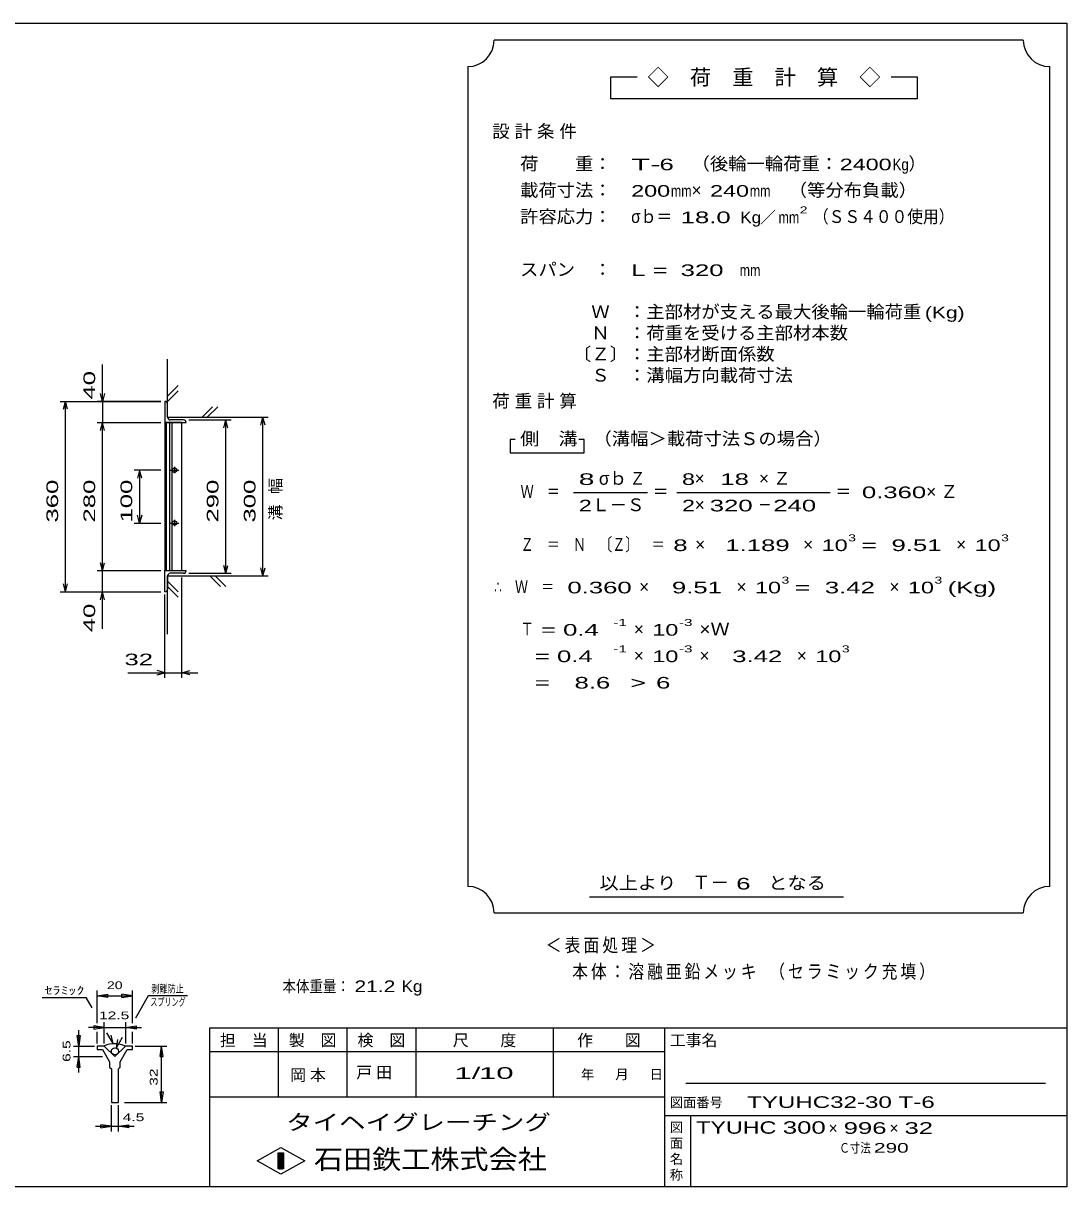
# Model space of a CAD drawing. Units: millimetres, scale not verified. Extents: x -1820 to 1724, y -1285 to 1059.
# Drawn here: x -248 to 1724, y -1141 to 1059 of the extents above; entities that cross this region are included whole.
import ezdxf
from ezdxf.enums import TextEntityAlignment as Align

# ---------------------------------------------------------------- set-up
doc = ezdxf.new("R2010")
doc.units = ezdxf.units.MM
doc.header["$LTSCALE"] = 10
for name, color, linetype, lineweight in [('0_2', 150, 'Continuous', 25), ('16', 3, 'Continuous', 25), ('22', 2, 'Continuous', 25), ('32', 4, 'Continuous', 25)]:
    doc.layers.add(name, color=color, linetype=linetype, lineweight=lineweight)
doc.styles.add('ベクトル', font='')
doc.styles.get('ベクトル').set_extended_font_data('ベクトル')

msp = doc.modelspace()

# ---------------------------------------------------------------- linework, layer by layer
at = {"layer": '0_2'}
for p, q in [((-1736, 1059), (1724, 1059)), ((1724, 1059), (1724, -1141)), ((1724, -841), (104, -841)), ((104, -841), (104, -1141)), ((234, -841), (234, -971)), ((364, -971), (364, -841)), ((494, -841), (494, -971)), ((754, -971), (754, -841)), ((964, -841), (964, -1141)), ((964, -886), (104, -886)), ((1684, -946), (1004, -946)), ((104, -971), (964, -971)), ((964, -1006), (1724, -1006)), ((1014, -1141), (1014, -1006)), ((194, -1092), (239, -1067)), ((234, -1077), (244, -1077)), ((234, -1107), (234, -1077)), ((234, -1077), (236, -1077)), ((236, -1077), (236, -1107)), ((238, -1107), (238, -1077)), ((238, -1077), (240, -1077)), ((239, -1067), (284, -1092)), ((240, -1077), (240, -1107)), ((242, -1107), (242, -1077)), ((242, -1077), (244, -1077)), ((244, -1077), (244, -1107)), ((244, -1077), (244, -1107)), ((239, -1117), (194, -1092)), ((284, -1092), (239, -1117)), ((244, -1107), (234, -1107)), ((236, -1107), (238, -1107)), ((240, -1107), (242, -1107)), ((1724, -1141), (-1736, -1141))]:
    msp.add_line(p, q, dxfattribs=at)
at = {"layer": '16'}
for p, q in [((20, 344), (20, 304)), ((25, 314), (25, 339)), ((55, 309), (30, 309)), ((20, 304), (60, 304)), ((20, 304), (20, 24)), ((52, 304), (20, 304)), ((22, 304), (22, 24)), ((29, 24), (29, 304)), ((33, 304), (33, 24)), ((52, 24), (52, 304)), ((38, 220), (38, 208)), ((30, 214), (46, 214)), ((40, 217), (36, 217)), ((36, 211), (40, 211)), ((30, 114), (46, 114)), ((40, 117), (36, 117)), ((36, 111), (40, 111)), ((38, 120), (38, 108)), ((20, 24), (60, 24)), ((20, -16), (20, 24)), ((20, 24), (52, 24)), ((25, 14), (25, -11)), ((55, 19), (30, 19))]:
    msp.add_line(p, q, dxfattribs=at)
for centre, radius, start, end in [((20, 339), 5, 0, 90), ((30, 314), 5, 180, 270), ((55, 304), 5, 0, 90), ((36, 214), 3, 90, 270), ((38, 214), 4, 46.6, 133.4), ((38, 214), 4, 226.6, 313.4), ((40, 214), 3, 270, 90), ((36, 114), 3, 90, 270), ((38, 114), 4, 46.6, 133.4), ((38, 114), 4, 226.6, 313.4), ((40, 114), 3, 270, 90), ((55, 24), 5, 270, 0), ((30, 14), 5, 90, 180), ((20, -11), 5, 270, 0)]:
    msp.add_arc(centre, radius, start, end, dxfattribs=at)
at = {"layer": '22', "color": 4}
for p, q in [((1642, 1027), (642, 1027)), ((592, 977), (592, -573)), ((1692, -573), (1692, 977)), ((912, 957), (862, 957)), ((862, 957), (862, 917)), ((1442, 957), (1392, 957)), ((1442, 917), (1442, 957)), ((862, 917), (1442, 917)), ((25, 314), (25, 424)), ((-98, 344), (-98, 414)), ((25, 354), (45, 374)), ((-98, 344), (-102, 359)), ((-94, 359), (-98, 344)), ((25, 344), (45, 364)), ((-178, 344), (12, 344)), ((-172, 329), (-168, 344)), ((-164, 329), (-168, 344)), ((-168, -16), (-168, 344)), ((12, 344), (-108, 344)), ((-98, 344), (-98, 304)), ((90, 314), (110, 334)), ((100, 314), (120, 334)), ((25, 314), (215, 314)), ((65, 309), (145, 309)), ((131, 294), (135, 309)), ((139, 294), (135, 309)), ((135, 19), (135, 309)), ((201, 299), (205, 314)), ((209, 299), (205, 314)), ((205, 14), (205, 314)), ((-108, 304), (12, 304)), ((-102, 289), (-98, 304)), ((-94, 289), (-98, 304)), ((-98, 24), (-98, 304)), ((682, 272), (672, 272)), ((672, 272), (672, 247)), ((812, 272), (802, 272)), ((812, 247), (812, 272)), ((672, 247), (812, 247)), ((12, 214), (-38, 214)), ((-28, 214), (-32, 199)), ((-24, 199), (-28, 214)), ((-28, 214), (-28, 114)), ((792, 172), (932, 172)), ((987, 172), (1277, 172)), ((-38, 114), (12, 114)), ((-28, 114), (-32, 129)), ((-24, 129), (-28, 114)), ((-108, 24), (12, 24)), ((-98, 24), (-102, 39)), ((-98, 24), (-94, 39)), ((-98, -16), (-98, 24)), ((135, 19), (131, 34)), ((135, 19), (139, 34)), ((205, 14), (201, 29)), ((205, 14), (209, 29)), ((25, 14), (215, 14)), ((25, -96), (25, 14)), ((45, -16), (25, 4)), ((52, -179), (52, 11)), ((65, 19), (145, 19)), ((125, -6), (105, 14)), ((135, -6), (115, 14)), ((-178, -16), (12, -16)), ((-168, -16), (-172, -1)), ((-168, -16), (-164, -1)), ((-108, -16), (12, -16)), ((-102, -31), (-98, -16)), ((-94, -31), (-98, -16)), ((-98, -86), (-98, -16)), ((20, -179), (20, -21)), ((45, -26), (25, -6)), ((-50, -169), (20, -169)), ((20, -169), (5, -165)), ((5, -173), (20, -169)), ((20, -169), (52, -169)), ((52, -169), (67, -165)), ((67, -173), (52, -169)), ((52, -169), (82, -169)), ((822, -593), (1302, -593)), ((642, -623), (1642, -623))]:
    msp.add_line(p, q, dxfattribs=at)
for centre, start, end in [((592, 1027), 270, 0), ((1692, 1027), 180, 270), ((592, -623), 0, 90), ((1692, -623), 90, 180)]:
    msp.add_arc(centre, 50, start, end, dxfattribs=at)
at = {"layer": '32'}
for p, q in [((-108, -832), (-108, -770)), ((-41.33, -832), (-41.33, -770)), ((-212.33, -783), (-129, -783)), ((-117.33, -803), (-129, -783)), ((-108, -780), (-88, -777)), ((-88, -783), (-108, -780)), ((-108, -780), (-41.33, -780)), ((-88, -783), (-88, -777)), ((-41.33, -780), (-61.33, -777)), ((-61.33, -783), (-61.33, -777)), ((-61.33, -783), (-41.33, -780)), ((-35.33, -821.67), (-11, -779.67)), ((-11, -779.67), (62.34, -779.67)), ((-94.67, -870), (-94.67, -830)), ((-54.67, -830), (-54.67, -870)), ((-143, -875), (-146, -855)), ((-146, -855), (-140, -855)), ((-143, -875), (-143, -845)), ((-140, -855), (-143, -875)), ((-94.67, -840), (-124.67, -840)), ((-94.67, -840), (-114.67, -837)), ((-114.67, -837), (-114.67, -843)), ((-114.67, -843), (-94.67, -840)), ((-108, -870), (-108, -848)), ((-94.67, -840), (-54.67, -840)), ((-78, -870), (-89.67, -850)), ((-78, -870), (-81.67, -854.33)), ((-54.67, -840), (-34.67, -837)), ((-34.67, -843), (-54.67, -840)), ((-54.67, -840), (-24.67, -840)), ((-41.33, -870), (-41.33, -848)), ((-34.67, -837), (-34.67, -843)), ((-153, -875), (-113, -875)), ((-143, -895), (-143, -875)), ((-108, -875), (-108, -881.67)), ((-94.67, -875), (-108, -875)), ((-74.67, -895), (-94.67, -875)), ((-54.67, -875), (-74.67, -895)), ((-71.33, -878.33), (-60, -858.33)), ((-71.33, -878.33), (-69, -862.33)), ((-41.33, -875), (-54.67, -875)), ((-41.33, -881.67), (-41.33, -875)), ((-36.33, -875), (23.67, -875)), ((10.67, -895), (13.67, -875)), ((16.67, -895), (13.67, -875)), ((13.67, -981.67), (13.67, -875)), ((-153, -895), (-98, -895)), ((-146, -915), (-143, -895)), ((-140, -915), (-143, -895)), ((-143, -925), (-143, -895)), ((-108, -881.67), (-98, -881.67)), ((-98, -881.67), (-84.67, -905)), ((-64.67, -905), (-51.33, -881.67)), ((-51.33, -881.67), (-41.33, -881.67)), ((10.67, -895), (16.67, -895)), ((-146, -915), (-140, -915)), ((-84.67, -905), (-84.67, -915)), ((-84.67, -915), (-81.33, -918.33)), ((-81.33, -918.33), (-81.33, -981.67)), ((-68, -918.33), (-64.67, -915)), ((-68, -981.67), (-68, -918.33)), ((-64.67, -915), (-64.67, -905)), ((13.67, -981.67), (10.67, -961.67)), ((10.67, -961.67), (16.67, -961.67)), ((16.67, -961.67), (13.67, -981.67)), ((-81.33, -981.67), (-68, -981.67)), ((-81.33, -1036.67), (-81.33, -986.67)), ((-68, -1036.67), (-68, -986.67)), ((-56.33, -981.67), (23.67, -981.67)), ((-111.33, -1026.67), (-81.33, -1026.67)), ((-81.33, -1026.67), (-101.33, -1023.67)), ((-101.33, -1029.67), (-101.33, -1023.67)), ((-101.33, -1029.67), (-81.33, -1026.67)), ((-81.33, -1026.67), (-68, -1026.67)), ((-68, -1026.67), (-48, -1023.67)), ((-48, -1029.67), (-68, -1026.67)), ((-68, -1026.67), (-38, -1026.67)), ((-48, -1029.67), (-48, -1023.67))]:
    msp.add_line(p, q, dxfattribs=at)
msp.add_circle((-74.67, -885), 6.67, dxfattribs=at)
msp.add_arc((-75, -920.68), 50, 66, 113, dxfattribs=at)

# ---------------------------------------------------------------- texts
at = {"layer": '0_2', "style": 'ベクトル'}
for s, height, p in [('担\u3000当', 21.99, (124, -864)), ('製\u3000図', 21.99, (254, -864)), ('検\u3000図', 21.99, (384, -864)), ('尺\u3000\u3000度', 21.99, (564, -864)), ('作\u3000\u3000図', 21.99, (799, -864)), ('工事名', 21.99, (974, -864)), ('年', 18.33, (806, -928.5)), ('月', 18.33, (871, -928.5)), ('日', 18.33, (936, -928.5)), ('図面番号', 18.33, (974, -981.5)), ('図', 18.33, (974, -1028.5)), ('面', 18.33, (974, -1058.5)), ('名', 18.33, (974, -1088.5)), ('称', 18.33, (974, -1118.5))]:
    msp.add_text(s, height=height, dxfattribs=at).set_placement(p, align=Align.MIDDLE_LEFT)
at = {"layer": '0_2', "color": 222, "style": 'ベクトル'}
for s, height, width, p in [('タイヘイグレーチング', 29.33, 1.25, (249, -1019)), ('石田鉄工株式会社', 36.66, 1.1, (301.5, -1089))]:
    msp.add_text(s, height=height, dxfattribs=dict(at, width=width)).set_placement(p, align=Align.MIDDLE_LEFT)
at = {"layer": '22', "style": 'ベクトル'}
for s, height, p in [('◇\u3000荷\u3000重\u3000計\u3000算\u3000◇', 29.33, (932, 957)), ('）', 24.19, (1425, 793.5)), ('×', 24.19, (1015, 743.5)), ('／', 21.99, (1144.5, 692)), ('σｂ', 24.19, (840, 198.5)), ('×', 24.19, (1021, 198.5)), ('Ｌ－Ｓ', 24.19, (827, 148.5)), ('×', 24.19, (1021, 148.5)), ('×', 24.19, (1022, 73.5)), ('×', 24.19, (1226, 73.5)), ('×', 24.19, (1515, 73.5)), ('×', 24.19, (916, -6.5)), ('×', 24.19, (1100, -6.5)), ('×', 24.19, (1389, -6.5)), ('×', 24.19, (906, -86.5)), ('×', 24.19, (906, -136.5)), ('×', 24.19, (1030, -136.5)), ('×', 24.19, (1214, -136.5)), ('Ｔ－', 25.66, (1016, -565.5)), ('×', 21.99, (1274, -1030)), ('×', 21.99, (1389, -1030))]:
    msp.add_text(s, height=height, dxfattribs=at).set_placement(p, align=Align.MIDDLE_LEFT)
for s, height, width, p in [('荷\u3000\u3000重：\u3000', 24.19, 1.05, (691, 793.5)), ('T-', 21.99, 2, (901, 792)), (' 6 ', 21.99, 1.65, (941, 792)), ('（後輪一輪荷重：', 24.19, 1.05, (1015, 793.5)), ('2400', 21.99, 1.5, (1295, 792)), ('Kg', 21.99, 0.85, (1395, 792)), ('載荷寸法：\u3000', 24.19, 1.05, (691, 743.5)), ('200', 21.99, 1.5, (901, 742)), ('mm', 21.99, 0.8, (976, 742)), ('240', 21.99, 1.5, (1050, 742)), ('mm', 21.99, 0.8, (1125, 742)), ('\u3000（等分布負載）', 24.19, 1.05, (1164, 743.5)), ('許容応力：\u3000', 24.19, 1.05, (691, 693.5)), ('σｂ＝', 24.19, 0.9, (901, 693.5)), ('2', 13.2, 1.5, (1219.5, 706)), ('（ＳＳ４００使用）', 24.19, 0.9, (1244.5, 693.5)), (' 18.0', 21.99, 1.65, (981, 692)), ('Kg', 21.99, 1.1, (1107, 692)), ('mm', 21.99, 0.8, (1179.5, 692)), ('スパン\u3000：\u3000', 24.19, 1.05, (691, 593.5)), ('L = ', 21.99, 1.65, (901, 592)), (' 320 ', 21.99, 1.65, (981, 592)), ('mm', 21.99, 0.8, (1106, 592)), ('\u3000Ｗ\u3000：主部材が支える最大後輪一輪荷重', 24.19, 1.05, (791, 513.5)), ('(Kg)', 21.99, 1.35, (1456, 512)), ('\u3000Ｎ\u3000：荷重を受ける主部材本数', 24.19, 1.05, (791, 473.5)), ('〔Ｚ〕：主部材断面係数', 24.19, 1.05, (791, 433.5)), ('\u3000Ｓ\u3000：溝幅方向載荷寸法', 24.19, 1.05, (791, 393.5)), ('側\u3000溝', 24.19, 1.1, (691, 273.5)), ('\u3000（溝幅＞載荷寸法Ｓの場合）', 24.19, 1.05, (795, 273.5)), ('8', 21.99, 1.8, (802, 197)), ('Ｚ', 24.19, 0.9, (898, 198.5)), ('8', 21.99, 1.5, (997, 197)), (' 18 ', 21.99, 1.65, (1056, 197)), ('Ｗ\u3000＝', 24.19, 0.75, (692, 173.5)), ('＝', 24.19, 0.9, (942, 173.5)), ('＝', 24.19, 0.9, (1287, 173.5)), ('0.360', 21.99, 1.65, (1337, 172)), ('2', 21.99, 1.5, (802, 147)), ('2', 21.99, 1.5, (997, 147)), (' 320 ', 21.99, 1.65, (1036, 147)), (' 240 ', 21.99, 1.65, (1156, 147)), ('－', 24.19, 0.75, (1141, 148.5)), ('Ｚ\u3000＝\u3000Ｎ\u3000〔Ｚ〕\u3000＝', 24.19, 0.75, (692, 73.5)), ('3', 13.2, 1.5, (1311, 86)), ('3', 13.2, 1.5, (1600, 86)), (' 8 ', 21.99, 1.65, (967, 72)), ('  1.189', 21.99, 1.65, (1052, 72)), ('10', 21.99, 1.5, (1261, 72)), ('=', 21.99, 1.7, (1336, 72)), ('  9.51', 21.99, 1.65, (1366, 72)), ('10', 21.99, 1.5, (1550, 72)), ('∴\u3000Ｗ\u3000＝', 24.19, 0.75, (642, -6.5)), (' 0.360', 21.99, 1.65, (767, -8)), ('  9.51', 21.99, 1.65, (951, -8)), ('10', 21.99, 1.5, (1135, -8)), ('3', 13.2, 1.5, (1185, 6)), ('  3.42', 21.99, 1.65, (1240, -8)), ('10', 21.99, 1.5, (1424, -8)), ('3', 13.2, 1.5, (1474, 6)), ('(Kg)', 21.99, 1.65, (1499, -8)), ('=', 21.99, 1.7, (1210, -8)), ('Ｔ', 24.19, 0.75, (692, -86.5)), (' = 0.4', 21.99, 1.65, (717, -88)), ('-1', 13.2, 1.65, (867, -74)), ('10', 21.99, 1.5, (941, -88)), ('-3', 13.2, 1.65, (991, -74)), ('×Ｗ', 24.19, 1.1, (1030, -86.5)), ('  = 0.4', 21.99, 1.65, (692, -138)), ('-1', 13.2, 1.65, (867, -124)), ('10', 21.99, 1.5, (941, -138)), ('-3', 13.2, 1.65, (991, -124)), ('  3.42', 21.99, 1.65, (1065, -138)), ('10', 21.99, 1.5, (1249, -138)), ('3', 13.2, 1.5, (1299, -124)), (' 32 ', 21.99, 1.65, (-70, -144)), ('  =', 21.99, 1.65, (692, -188)), ('  8.6', 21.99, 1.65, (767, -188)), ('>', 21.99, 1.7, (899.5, -188)), (' 6 ', 21.99, 1.65, (934.5, -188)), ('以上より\u3000', 24.19, 1.1, (841, -566.5)), (' 6 ', 21.99, 1.65, (1086, -568)), ('となる', 24.19, 1.1, (1160, -566.5)), ('本体重量：', 21.99, 0.85, (242, -762)), (' 21.2', 21.99, 1.35, (367, -762)), ('Kg', 21.99, 1.1, (467, -762)), ('1/', 21.99, 2, (567, -926)), (' 10 ', 21.99, 2, (597, -926)), ('TYUHC32-30 T-6', 21.99, 1.55, (1120, -981)), ('TYUHC', 23.46, 1.4, (1024, -1029)), (' 300 ', 23.46, 1.55, (1174, -1029)), (' 996 ', 21.99, 1.65, (1289, -1030)), (' 32 ', 21.99, 1.65, (1404, -1030)), ('Ｃ寸法：', 18.33, 0.8, (1294, -1067.5)), (' 290 ', 18.33, 1.6, (1349, -1067.5))]:
    msp.add_text(s, height=height, dxfattribs=dict(at, width=width)).set_placement(p, align=Align.MIDDLE_LEFT)
at = {"layer": '22', "style": 'ベクトル', "width": 1.65}
for s, p in [(' 40 ', (-123, 334)), (' 360 ', (-193, 101.5)), (' 280 ', (-123, 101.5)), (' 100 ', (-53, 101.5)), (' 290 ', (110, 101.5)), (' 300 ', (180, 101.5)), (' 40 ', (-123, -106))]:
    msp.add_text(s, height=21.99, rotation=90, dxfattribs=at).set_placement(p, align=Align.MIDDLE_LEFT)
at = {"layer": '22', "attachment_point": 4, "style": 'ベクトル'}
for s, insert, char_height in [('\\T1.28;設計条件', (638.5, 853.5), 24.19), ('\\T1.28;荷重計算', (638.5, 343.5), 24.19), ('\\T1.42;×Ｚ', (1142.5, 198.5), 24.19), ('\\T1.42;×Ｚ', (1458.5, 173.5), 24.19), ('\\T1.2;\\W0.85;＜表面処理＞', (739.5, -685.5), 25.66), ('\\T1.19;\\W0.85;本体：溶融亜鉛メッキ', (789.5, -735.5), 25.66), ('\\T1.19;\\W0.85;（セラミック充填）', (1162, -735.5), 25.66), ('\\T1.25;岡本\u3000', (256.5, -931), 21.99), ('\\T1.25;戸田\u3000', (381.5, -926), 21.99)]:
    msp.add_mtext(s, dxfattribs=dict(at, insert=insert, char_height=char_height))
at = {"layer": '22', "insert": (230, 119), "char_height": 21.99, "attachment_point": 4, "rotation": 90, "style": 'ベクトル'}
msp.add_mtext('\\T1.67;溝幅', dxfattribs=at)
at = {"layer": '32', "color": 2, "style": 'ベクトル'}
for s, width, p in [('ｾﾗﾐｯｸ', 1.5, (-207.33, -770)), ('20', 1.35, (-89.67, -760)), ('剥離防止', 0.75, (-6, -766.67)), ('スプリング', 0.65, (-7.66, -791.67)), ('12.5', 1.5, (-104.67, -817)), (' 4.5 ', 1.5, (-68, -1009.67))]:
    msp.add_text(s, height=14.66, dxfattribs=dict(at, width=width)).set_placement(p, align=Align.MIDDLE_LEFT)
at = {"layer": '32', "color": 2, "style": 'ベクトル', "width": 1.5}
for s, p in [('6.5', (-166, -905)), (' 32 ', (-1.33, -958.33))]:
    msp.add_text(s, height=14.66, rotation=90, dxfattribs=at).set_placement(p, align=Align.MIDDLE_LEFT)

doc.saveas('drawing.dxf')
